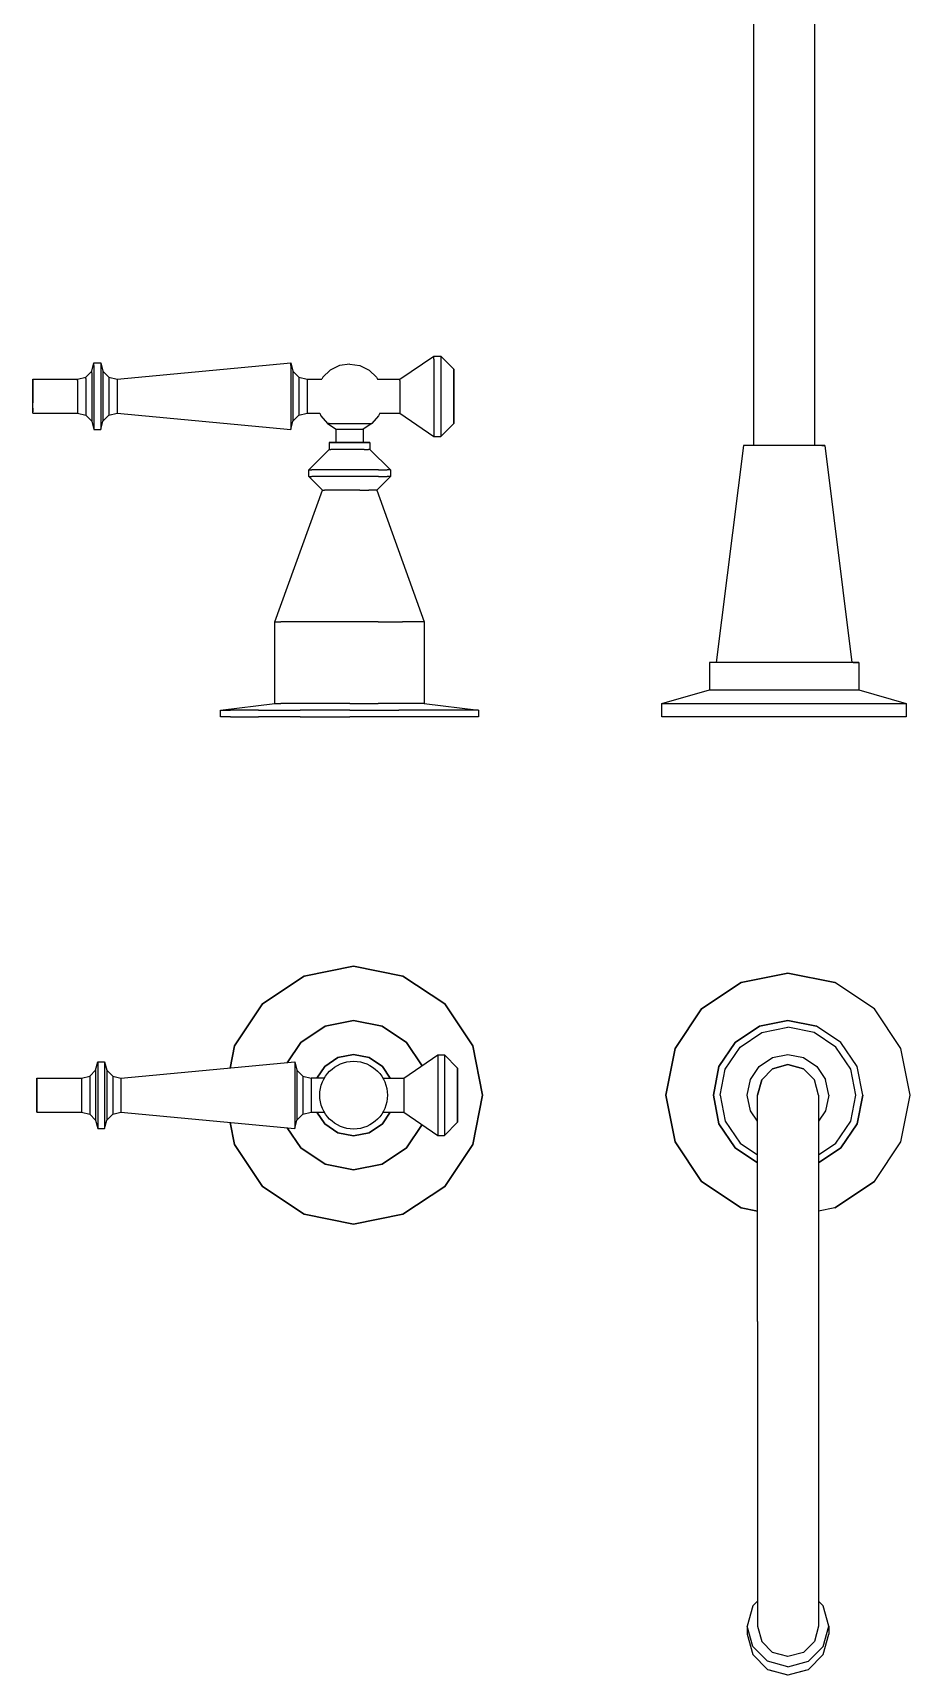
# Model space of a CAD drawing. Header units: millimetres. Extents: x 500 to 613, y 94 to 180.
# Drawn here: x 534.89 to 542.97, y 145.79 to 160.92 of the extents above; entities that cross this region are included whole.
import ezdxf

# ---------------------------------------------------------------- set-up
doc = ezdxf.new("R2010")
doc.units = ezdxf.units.MM
doc.layers.add('RUBINETTI', color=251, linetype='Continuous')

msp = doc.modelspace()

# ---------------------------------------------------------------- linework, layer by layer
at = {"layer": 'RUBINETTI', "linetype": 'ByBlock'}
for p, q in [((541.524, 162.008), (541.524, 157.12)), ((542.087, 157.12), (542.087, 162.008)), ((538.269, 157.73), (538.581, 157.944)), ((538.581, 157.944), (538.644, 157.944)), ((538.581, 157.916), (538.581, 157.944)), ((538.644, 157.944), (538.764, 157.824)), ((538.644, 157.944), (538.644, 157.916)), ((535.376, 157.75), (535.431, 157.805)), ((535.431, 157.805), (535.451, 157.88)), ((535.431, 157.788), (535.431, 157.805)), ((535.431, 157.788), (535.431, 157.738)), ((535.451, 157.857), (535.451, 157.88)), ((535.451, 157.88), (535.514, 157.88)), ((535.451, 157.857), (535.451, 157.791)), ((535.451, 157.791), (535.451, 157.691)), ((535.514, 157.88), (535.534, 157.805)), ((535.514, 157.88), (535.514, 157.857)), ((535.514, 157.857), (535.514, 157.791)), ((535.514, 157.791), (535.514, 157.691)), ((535.534, 157.805), (535.589, 157.75)), ((535.534, 157.805), (535.534, 157.788)), ((535.534, 157.788), (535.534, 157.738)), ((535.664, 157.73), (537.264, 157.88)), ((537.264, 157.88), (537.284, 157.805)), ((537.264, 157.857), (537.264, 157.88)), ((537.264, 157.857), (537.264, 157.791)), ((537.264, 157.791), (537.264, 157.691)), ((537.284, 157.805), (537.339, 157.75)), ((537.284, 157.805), (537.284, 157.788)), ((537.284, 157.788), (537.284, 157.738)), ((537.627, 157.814), (537.559, 157.749)), ((537.712, 157.856), (537.627, 157.814)), ((537.806, 157.87), (537.712, 157.856)), ((537.806, 157.87), (537.899, 157.856)), ((537.899, 157.856), (537.984, 157.814)), ((537.984, 157.814), (538.052, 157.749)), ((538.581, 157.916), (538.581, 157.836)), ((538.581, 157.836), (538.581, 157.716)), ((538.644, 157.916), (538.644, 157.836)), ((538.644, 157.836), (538.644, 157.716)), ((538.764, 157.805), (538.764, 157.824)), ((538.764, 157.824), (538.764, 157.805)), ((538.764, 157.805), (538.764, 157.751)), ((538.764, 157.751), (538.764, 157.805)), ((534.889, 157.73), (535.301, 157.73)), ((534.889, 157.73), (534.889, 157.718)), ((534.889, 157.718), (534.889, 157.73)), ((534.889, 157.718), (534.889, 157.684)), ((534.889, 157.684), (534.889, 157.718)), ((534.889, 157.684), (534.889, 157.634)), ((534.889, 157.634), (534.889, 157.684)), ((534.889, 157.634), (534.889, 157.574)), ((534.889, 157.574), (534.889, 157.634)), ((535.301, 157.73), (535.376, 157.75)), ((535.301, 157.718), (535.301, 157.73)), ((535.301, 157.718), (535.301, 157.684)), ((535.301, 157.684), (535.301, 157.634)), ((535.301, 157.634), (535.301, 157.574)), ((535.376, 157.737), (535.376, 157.75)), ((535.376, 157.737), (535.376, 157.699)), ((535.376, 157.699), (535.376, 157.641)), ((535.376, 157.641), (535.376, 157.574)), ((535.431, 157.738), (535.431, 157.662)), ((535.431, 157.662), (535.431, 157.574)), ((535.451, 157.691), (535.451, 157.574)), ((535.514, 157.691), (535.514, 157.574)), ((535.534, 157.738), (535.534, 157.662)), ((535.534, 157.662), (535.534, 157.574)), ((535.589, 157.75), (535.664, 157.73)), ((535.589, 157.75), (535.589, 157.737)), ((535.589, 157.737), (535.589, 157.699)), ((535.589, 157.699), (535.589, 157.641)), ((535.589, 157.641), (535.589, 157.574)), ((535.664, 157.73), (535.664, 157.718)), ((535.664, 157.718), (535.664, 157.684)), ((535.664, 157.684), (535.664, 157.634)), ((535.664, 157.634), (535.664, 157.574)), ((537.264, 157.691), (537.264, 157.574)), ((537.284, 157.738), (537.284, 157.662)), ((537.284, 157.662), (537.284, 157.574)), ((537.339, 157.75), (537.414, 157.73)), ((537.339, 157.75), (537.339, 157.737)), ((537.339, 157.737), (537.339, 157.699)), ((537.339, 157.699), (537.339, 157.641)), ((537.339, 157.641), (537.339, 157.574)), ((537.414, 157.73), (537.549, 157.73)), ((537.414, 157.73), (537.414, 157.718)), ((537.414, 157.718), (537.414, 157.684)), ((537.414, 157.684), (537.414, 157.634)), ((537.414, 157.634), (537.414, 157.574)), ((537.559, 157.749), (537.549, 157.73)), ((538.052, 157.749), (538.063, 157.73)), ((538.063, 157.73), (538.269, 157.73)), ((538.269, 157.718), (538.269, 157.73)), ((538.269, 157.718), (538.269, 157.684)), ((538.269, 157.684), (538.269, 157.634)), ((538.269, 157.634), (538.269, 157.574)), ((538.581, 157.716), (538.581, 157.574)), ((538.644, 157.716), (538.644, 157.574)), ((538.764, 157.751), (538.764, 157.67)), ((538.764, 157.67), (538.764, 157.751)), ((538.764, 157.67), (538.764, 157.574)), ((538.764, 157.574), (538.764, 157.67)), ((534.889, 157.574), (534.889, 157.514)), ((534.889, 157.514), (534.889, 157.574)), ((534.889, 157.464), (534.889, 157.514)), ((535.301, 157.574), (535.301, 157.514)), ((535.301, 157.514), (535.301, 157.464)), ((535.376, 157.574), (535.376, 157.507)), ((535.376, 157.507), (535.376, 157.449)), ((535.431, 157.574), (535.431, 157.485)), ((535.431, 157.485), (535.431, 157.41)), ((535.451, 157.574), (535.451, 157.457)), ((535.514, 157.574), (535.514, 157.457)), ((535.534, 157.574), (535.534, 157.485)), ((535.534, 157.485), (535.534, 157.41)), ((535.589, 157.574), (535.589, 157.507)), ((535.589, 157.507), (535.589, 157.449)), ((535.664, 157.574), (535.664, 157.514)), ((535.664, 157.514), (535.664, 157.464)), ((537.264, 157.574), (537.264, 157.457)), ((537.284, 157.574), (537.284, 157.485)), ((537.284, 157.485), (537.284, 157.41)), ((537.339, 157.574), (537.339, 157.507)), ((537.339, 157.507), (537.339, 157.449)), ((537.414, 157.574), (537.414, 157.514)), ((537.414, 157.514), (537.414, 157.464)), ((538.269, 157.574), (538.269, 157.514)), ((538.269, 157.514), (538.269, 157.464)), ((538.581, 157.574), (538.581, 157.432)), ((538.644, 157.574), (538.644, 157.432)), ((538.764, 157.574), (538.764, 157.478)), ((538.764, 157.478), (538.764, 157.574)), ((538.764, 157.478), (538.764, 157.397)), ((538.764, 157.397), (538.764, 157.478)), ((534.889, 157.464), (534.889, 157.43)), ((534.889, 157.43), (534.889, 157.464)), ((534.889, 157.418), (534.889, 157.43)), ((534.889, 157.418), (535.301, 157.418)), ((535.301, 157.464), (535.301, 157.43)), ((535.301, 157.43), (535.301, 157.418)), ((535.301, 157.418), (535.376, 157.398)), ((535.376, 157.449), (535.376, 157.411)), ((535.376, 157.411), (535.376, 157.398)), ((535.376, 157.398), (535.431, 157.343)), ((535.431, 157.41), (535.431, 157.36)), ((535.431, 157.36), (535.431, 157.343)), ((535.431, 157.343), (535.451, 157.268)), ((535.451, 157.457), (535.451, 157.357)), ((535.451, 157.357), (535.451, 157.291)), ((535.514, 157.457), (535.514, 157.357)), ((535.514, 157.357), (535.514, 157.291)), ((535.514, 157.268), (535.534, 157.343)), ((535.534, 157.41), (535.534, 157.36)), ((535.534, 157.343), (535.589, 157.398)), ((535.534, 157.36), (535.534, 157.343)), ((535.589, 157.449), (535.589, 157.411)), ((535.589, 157.398), (535.664, 157.418)), ((535.589, 157.411), (535.589, 157.398)), ((535.664, 157.464), (535.664, 157.43)), ((535.664, 157.43), (535.664, 157.418)), ((535.664, 157.418), (537.264, 157.268)), ((537.264, 157.457), (537.264, 157.357)), ((537.264, 157.357), (537.264, 157.291)), ((537.264, 157.268), (537.284, 157.343)), ((537.284, 157.41), (537.284, 157.36)), ((537.284, 157.343), (537.339, 157.398)), ((537.284, 157.36), (537.284, 157.343)), ((537.339, 157.449), (537.339, 157.411)), ((537.339, 157.398), (537.414, 157.418)), ((537.339, 157.411), (537.339, 157.398)), ((537.414, 157.464), (537.414, 157.43)), ((537.414, 157.43), (537.414, 157.418)), ((537.414, 157.418), (537.53, 157.418)), ((537.53, 157.418), (537.54, 157.394)), ((537.54, 157.394), (537.601, 157.322)), ((537.601, 157.322), (537.681, 157.271)), ((537.616, 157.322), (537.601, 157.322)), ((537.616, 157.322), (537.661, 157.322)), ((537.661, 157.322), (537.727, 157.322)), ((537.727, 157.322), (537.806, 157.322)), ((537.806, 157.322), (537.884, 157.322)), ((537.884, 157.322), (537.95, 157.322)), ((538.01, 157.322), (537.931, 157.271)), ((537.95, 157.322), (537.995, 157.322)), ((537.995, 157.322), (538.01, 157.322)), ((538.072, 157.394), (538.01, 157.322)), ((538.083, 157.418), (538.072, 157.394)), ((538.083, 157.418), (538.269, 157.418)), ((538.269, 157.464), (538.269, 157.43)), ((538.269, 157.43), (538.269, 157.418)), ((538.269, 157.418), (538.581, 157.204)), ((538.581, 157.432), (538.581, 157.312)), ((538.644, 157.432), (538.644, 157.312)), ((538.644, 157.204), (538.764, 157.324)), ((538.764, 157.397), (538.764, 157.343)), ((538.764, 157.343), (538.764, 157.397)), ((538.764, 157.343), (538.764, 157.324)), ((538.764, 157.324), (538.764, 157.343)), ((535.451, 157.291), (535.451, 157.268)), ((535.451, 157.268), (535.514, 157.268)), ((535.514, 157.291), (535.514, 157.268)), ((537.264, 157.291), (537.264, 157.268)), ((537.681, 157.146), (537.681, 157.271)), ((537.681, 157.271), (537.69, 157.271)), ((537.69, 157.271), (537.717, 157.271)), ((537.717, 157.271), (537.758, 157.271)), ((537.758, 157.271), (537.806, 157.271)), ((537.806, 157.271), (537.853, 157.271)), ((537.853, 157.271), (537.894, 157.271)), ((537.894, 157.271), (537.921, 157.271)), ((537.921, 157.271), (537.931, 157.271)), ((537.931, 157.271), (537.931, 157.146)), ((538.581, 157.312), (538.581, 157.232)), ((538.581, 157.232), (538.581, 157.204)), ((538.581, 157.204), (538.644, 157.204)), ((538.644, 157.312), (538.644, 157.232)), ((538.644, 157.232), (538.644, 157.204)), ((537.431, 156.896), (537.618, 157.084)), ((537.632, 157.146), (537.618, 157.146)), ((537.618, 157.146), (537.618, 157.084)), ((537.618, 157.146), (537.632, 157.146)), ((537.618, 157.084), (537.632, 157.084)), ((537.673, 157.146), (537.632, 157.146)), ((537.632, 157.146), (537.673, 157.146)), ((537.673, 157.084), (537.632, 157.084)), ((537.734, 157.146), (537.673, 157.146)), ((537.673, 157.146), (537.734, 157.146)), ((537.734, 157.084), (537.673, 157.084)), ((537.806, 157.146), (537.734, 157.146)), ((537.734, 157.146), (537.806, 157.146)), ((537.806, 157.084), (537.734, 157.084)), ((537.877, 157.146), (537.806, 157.146)), ((537.806, 157.146), (537.877, 157.146)), ((537.877, 157.084), (537.806, 157.084)), ((537.938, 157.146), (537.877, 157.146)), ((537.877, 157.146), (537.938, 157.146)), ((537.938, 157.084), (537.877, 157.084)), ((537.979, 157.146), (537.938, 157.146)), ((537.938, 157.146), (537.979, 157.146)), ((537.938, 157.084), (537.979, 157.084)), ((537.993, 157.146), (537.979, 157.146)), ((537.979, 157.146), (537.993, 157.146)), ((537.993, 157.084), (537.979, 157.084)), ((537.993, 157.146), (537.993, 157.084)), ((537.993, 157.084), (538.181, 156.896)), ((541.431, 157.12), (541.181, 155.12)), ((541.459, 157.12), (541.431, 157.12)), ((541.459, 157.12), (541.431, 157.12)), ((541.54, 157.12), (541.459, 157.12)), ((541.54, 157.12), (541.459, 157.12)), ((541.662, 157.12), (541.54, 157.12)), ((541.662, 157.12), (541.54, 157.12)), ((541.806, 157.12), (541.662, 157.12)), ((541.806, 157.12), (541.662, 157.12)), ((541.949, 157.12), (541.806, 157.12)), ((541.949, 157.12), (541.806, 157.12)), ((542.071, 157.12), (541.949, 157.12)), ((542.071, 157.12), (541.949, 157.12)), ((542.152, 157.12), (542.071, 157.12)), ((542.152, 157.12), (542.071, 157.12)), ((542.18, 157.12), (542.152, 157.12)), ((542.152, 157.12), (542.18, 157.12)), ((542.18, 157.12), (542.43, 155.12)), ((537.431, 156.834), (537.431, 156.896)), ((537.431, 156.896), (537.459, 156.896)), ((537.541, 156.896), (537.459, 156.896)), ((537.662, 156.896), (537.541, 156.896)), ((537.806, 156.896), (537.662, 156.896)), ((537.949, 156.896), (537.806, 156.896)), ((538.071, 156.896), (537.949, 156.896)), ((538.071, 156.896), (538.152, 156.896)), ((538.181, 156.896), (538.152, 156.896)), ((538.181, 156.896), (538.181, 156.834)), ((537.431, 156.834), (537.459, 156.834)), ((537.556, 156.709), (537.431, 156.834)), ((537.541, 156.834), (537.459, 156.834)), ((537.662, 156.834), (537.541, 156.834)), ((537.806, 156.834), (537.662, 156.834)), ((537.949, 156.834), (537.806, 156.834)), ((538.071, 156.834), (537.949, 156.834)), ((538.181, 156.834), (538.056, 156.709)), ((538.071, 156.834), (538.152, 156.834)), ((538.181, 156.834), (538.152, 156.834)), ((537.118, 155.495), (537.556, 156.709)), ((537.556, 156.709), (537.575, 156.709)), ((537.629, 156.709), (537.575, 156.709)), ((537.71, 156.709), (537.629, 156.709)), ((537.806, 156.709), (537.71, 156.709)), ((537.901, 156.709), (537.806, 156.709)), ((537.901, 156.709), (537.982, 156.709)), ((538.037, 156.709), (537.982, 156.709)), ((538.056, 156.709), (538.037, 156.709)), ((538.056, 156.709), (538.493, 155.495)), ((537.118, 154.745), (537.118, 155.495)), ((537.118, 155.495), (537.171, 155.495)), ((537.32, 155.495), (537.171, 155.495)), ((537.543, 155.495), (537.32, 155.495)), ((537.806, 155.495), (537.543, 155.495)), ((538.069, 155.495), (537.806, 155.495)), ((538.069, 155.495), (538.292, 155.495)), ((538.441, 155.495), (538.292, 155.495)), ((538.493, 155.495), (538.441, 155.495)), ((538.493, 155.495), (538.493, 154.745)), ((541.118, 155.12), (541.118, 154.87)), ((541.17, 155.12), (541.118, 155.12)), ((541.17, 155.12), (541.118, 155.12)), ((541.319, 155.12), (541.17, 155.12)), ((541.319, 155.12), (541.17, 155.12)), ((541.542, 155.12), (541.319, 155.12)), ((541.542, 155.12), (541.319, 155.12)), ((541.806, 155.12), (541.542, 155.12)), ((541.806, 155.12), (541.542, 155.12)), ((542.069, 155.12), (541.806, 155.12)), ((542.069, 155.12), (541.806, 155.12)), ((542.292, 155.12), (542.069, 155.12)), ((542.292, 155.12), (542.069, 155.12)), ((542.441, 155.12), (542.292, 155.12)), ((542.441, 155.12), (542.292, 155.12)), ((542.493, 155.12), (542.441, 155.12)), ((542.441, 155.12), (542.493, 155.12)), ((542.493, 155.12), (542.493, 154.87)), ((540.681, 154.745), (541.118, 154.87)), ((541.118, 154.87), (541.17, 154.87)), ((541.17, 154.87), (541.319, 154.87)), ((541.319, 154.87), (541.542, 154.87)), ((541.542, 154.87), (541.806, 154.87)), ((541.806, 154.87), (542.069, 154.87)), ((542.069, 154.87), (542.292, 154.87)), ((542.292, 154.87), (542.441, 154.87)), ((542.441, 154.87), (542.493, 154.87)), ((542.493, 154.87), (542.93, 154.745)), ((536.618, 154.683), (537.118, 154.745)), ((536.618, 154.62), (536.618, 154.683)), ((536.618, 154.683), (536.709, 154.683)), ((536.709, 154.62), (536.618, 154.62)), ((536.966, 154.683), (536.709, 154.683)), ((536.709, 154.62), (536.966, 154.62)), ((536.966, 154.683), (537.351, 154.683)), ((537.351, 154.62), (536.966, 154.62)), ((537.118, 154.745), (537.171, 154.745)), ((537.32, 154.745), (537.171, 154.745)), ((537.543, 154.745), (537.32, 154.745)), ((537.806, 154.683), (537.351, 154.683)), ((537.351, 154.62), (537.806, 154.62)), ((537.806, 154.745), (537.543, 154.745)), ((537.806, 154.745), (538.069, 154.745)), ((537.806, 154.683), (538.26, 154.683)), ((538.26, 154.62), (537.806, 154.62)), ((538.292, 154.745), (538.069, 154.745)), ((538.645, 154.683), (538.26, 154.683)), ((538.645, 154.62), (538.26, 154.62)), ((538.441, 154.745), (538.292, 154.745)), ((538.493, 154.745), (538.441, 154.745)), ((538.493, 154.745), (538.993, 154.683)), ((538.903, 154.683), (538.645, 154.683)), ((538.903, 154.62), (538.645, 154.62)), ((538.993, 154.683), (538.903, 154.683)), ((538.993, 154.62), (538.903, 154.62)), ((538.993, 154.683), (538.993, 154.62)), ((540.681, 154.745), (540.766, 154.745)), ((540.681, 154.62), (540.681, 154.745)), ((540.766, 154.62), (540.681, 154.62)), ((540.766, 154.745), (541.01, 154.745)), ((541.01, 154.62), (540.766, 154.62)), ((541.01, 154.745), (541.375, 154.745)), ((541.375, 154.62), (541.01, 154.62)), ((541.375, 154.745), (541.806, 154.745)), ((541.806, 154.62), (541.375, 154.62)), ((541.806, 154.745), (542.236, 154.745)), ((542.236, 154.62), (541.806, 154.62)), ((542.236, 154.745), (542.601, 154.745)), ((542.601, 154.62), (542.236, 154.62)), ((542.601, 154.745), (542.845, 154.745)), ((542.845, 154.62), (542.601, 154.62)), ((542.845, 154.745), (542.93, 154.745)), ((542.93, 154.62), (542.845, 154.62)), ((542.93, 154.745), (542.93, 154.62)), ((537.387, 152.233), (537.002, 151.976)), ((537.002, 151.976), (537.387, 152.233)), ((537.842, 152.324), (537.387, 152.233)), ((537.387, 152.233), (537.842, 152.324)), ((537.842, 152.324), (538.296, 152.233)), ((538.296, 152.233), (537.842, 152.324)), ((538.296, 152.233), (538.681, 151.976)), ((538.681, 151.976), (538.296, 152.233)), ((541.411, 152.175), (541.841, 152.261)), ((541.841, 152.261), (541.411, 152.175)), ((542.272, 152.175), (541.841, 152.261)), ((541.841, 152.261), (542.272, 152.175)), ((541.046, 151.932), (541.411, 152.175)), ((541.411, 152.175), (541.046, 151.932)), ((542.637, 151.932), (542.272, 152.175)), ((542.637, 151.932), (542.272, 152.175)), ((537.002, 151.976), (536.745, 151.59)), ((536.745, 151.59), (537.002, 151.976)), ((538.681, 151.976), (538.939, 151.59)), ((538.939, 151.59), (538.681, 151.976)), ((540.802, 151.567), (541.046, 151.932)), ((541.046, 151.932), (540.802, 151.567)), ((542.881, 151.567), (542.637, 151.932)), ((542.881, 151.567), (542.637, 151.932)), ((537.579, 151.771), (537.356, 151.622)), ((537.356, 151.622), (537.579, 151.771)), ((537.842, 151.824), (537.579, 151.771)), ((537.579, 151.771), (537.842, 151.824)), ((537.842, 151.824), (538.105, 151.771)), ((538.105, 151.771), (537.842, 151.824)), ((538.105, 151.771), (538.328, 151.622)), ((538.328, 151.622), (538.105, 151.771)), ((541.355, 151.622), (541.578, 151.771)), ((541.578, 151.771), (541.355, 151.622)), ((541.578, 151.771), (541.841, 151.824)), ((541.841, 151.824), (541.578, 151.771)), ((541.602, 151.713), (541.841, 151.761)), ((542.105, 151.771), (541.841, 151.824)), ((541.841, 151.824), (542.105, 151.771)), ((542.081, 151.713), (541.841, 151.761)), ((542.328, 151.622), (542.105, 151.771)), ((542.328, 151.622), (542.105, 151.771)), ((536.745, 151.59), (536.705, 151.386)), ((536.705, 151.386), (536.745, 151.59)), ((537.356, 151.622), (537.232, 151.435)), ((537.232, 151.435), (537.356, 151.622)), ((538.328, 151.622), (538.472, 151.406)), ((538.472, 151.406), (538.328, 151.622)), ((538.939, 151.59), (539.029, 151.136)), ((539.029, 151.136), (538.939, 151.59)), ((541.206, 151.399), (541.355, 151.622)), ((541.355, 151.622), (541.206, 151.399)), ((541.264, 151.375), (541.4, 151.578)), ((541.4, 151.578), (541.602, 151.713)), ((542.283, 151.578), (542.081, 151.713)), ((542.419, 151.375), (542.283, 151.578)), ((542.477, 151.399), (542.328, 151.622)), ((542.477, 151.399), (542.328, 151.622)), ((535.467, 151.367), (535.488, 151.442)), ((535.488, 151.442), (535.488, 151.419)), ((535.488, 151.442), (535.55, 151.442)), ((535.55, 151.442), (535.55, 151.419)), ((535.55, 151.442), (535.57, 151.367)), ((535.7, 151.292), (537.3, 151.442)), ((537.3, 151.442), (537.3, 151.419)), ((537.3, 151.442), (537.32, 151.367)), ((537.698, 151.483), (537.577, 151.401)), ((537.577, 151.401), (537.698, 151.483)), ((537.842, 151.511), (537.698, 151.483)), ((537.698, 151.483), (537.842, 151.511)), ((537.842, 151.511), (537.985, 151.483)), ((537.985, 151.483), (537.842, 151.511)), ((537.985, 151.483), (538.107, 151.401)), ((538.107, 151.401), (537.985, 151.483)), ((538.305, 151.292), (538.617, 151.506)), ((538.617, 151.506), (538.617, 151.478)), ((538.617, 151.506), (538.68, 151.506)), ((538.617, 151.478), (538.617, 151.398)), ((538.68, 151.506), (538.68, 151.478)), ((538.68, 151.506), (538.8, 151.386)), ((538.68, 151.478), (538.68, 151.398)), ((540.717, 151.136), (540.802, 151.567)), ((540.802, 151.567), (540.717, 151.136)), ((541.576, 151.401), (541.698, 151.483)), ((541.698, 151.483), (541.841, 151.511)), ((541.841, 151.511), (541.985, 151.483)), ((541.985, 151.483), (542.107, 151.401)), ((542.966, 151.136), (542.881, 151.567)), ((542.966, 151.136), (542.881, 151.567)), ((534.925, 151.292), (535.338, 151.292)), ((534.925, 151.292), (534.925, 151.28)), ((534.925, 151.28), (534.925, 151.292)), ((534.925, 151.28), (534.925, 151.247)), ((534.925, 151.247), (534.925, 151.28)), ((535.338, 151.292), (535.413, 151.312)), ((535.338, 151.292), (535.338, 151.28)), ((535.338, 151.28), (535.338, 151.247)), ((535.413, 151.312), (535.467, 151.367)), ((535.413, 151.312), (535.413, 151.299)), ((535.413, 151.299), (535.413, 151.261)), ((535.467, 151.367), (535.467, 151.35)), ((535.467, 151.35), (535.467, 151.3)), ((535.467, 151.3), (535.467, 151.225)), ((535.488, 151.419), (535.488, 151.353)), ((535.488, 151.353), (535.488, 151.253)), ((535.55, 151.419), (535.55, 151.353)), ((535.55, 151.353), (535.55, 151.253)), ((535.57, 151.367), (535.57, 151.35)), ((535.57, 151.367), (535.625, 151.312)), ((535.57, 151.35), (535.57, 151.3)), ((535.57, 151.3), (535.57, 151.225)), ((535.625, 151.312), (535.7, 151.292)), ((535.625, 151.312), (535.625, 151.299)), ((535.625, 151.299), (535.625, 151.261)), ((535.7, 151.292), (535.7, 151.28)), ((535.7, 151.28), (535.7, 151.247)), ((537.3, 151.419), (537.3, 151.353)), ((537.3, 151.353), (537.3, 151.253)), ((537.32, 151.367), (537.32, 151.35)), ((537.32, 151.367), (537.375, 151.312)), ((537.32, 151.35), (537.32, 151.3)), ((537.32, 151.3), (537.32, 151.225)), ((537.375, 151.312), (537.45, 151.292)), ((537.375, 151.312), (537.375, 151.299)), ((537.375, 151.299), (537.375, 151.261)), ((537.572, 151.292), (537.45, 151.292)), ((537.45, 151.292), (537.45, 151.28)), ((537.45, 151.28), (537.45, 151.247)), ((537.577, 151.401), (537.504, 151.292)), ((537.504, 151.292), (537.577, 151.401)), ((538.107, 151.401), (538.18, 151.292)), ((538.18, 151.292), (538.107, 151.401)), ((538.112, 151.292), (538.305, 151.292)), ((538.305, 151.292), (538.305, 151.28)), ((538.305, 151.28), (538.305, 151.247)), ((538.617, 151.398), (538.617, 151.278)), ((538.617, 151.278), (538.617, 151.136)), ((538.68, 151.398), (538.68, 151.278)), ((538.68, 151.278), (538.68, 151.136)), ((538.8, 151.386), (538.8, 151.367)), ((538.8, 151.367), (538.8, 151.386)), ((538.8, 151.367), (538.8, 151.313)), ((538.8, 151.313), (538.8, 151.367)), ((538.8, 151.313), (538.8, 151.232)), ((538.8, 151.232), (538.8, 151.313)), ((541.154, 151.136), (541.206, 151.399)), ((541.206, 151.399), (541.154, 151.136)), ((541.217, 151.136), (541.264, 151.375)), ((541.467, 151.136), (541.495, 151.28)), ((541.495, 151.28), (541.576, 151.401)), ((541.599, 151.278), (541.56, 151.137)), ((541.56, 151.137), (541.599, 151.278)), ((541.599, 151.278), (541.7, 151.379)), ((541.599, 151.278), (541.7, 151.379)), ((541.7, 151.379), (541.599, 151.278)), ((541.7, 151.378), (541.599, 151.278)), ((541.7, 151.378), (541.599, 151.278)), ((541.841, 151.418), (541.7, 151.378)), ((541.7, 151.379), (541.841, 151.418)), ((541.841, 151.418), (541.7, 151.378)), ((541.841, 151.417), (541.7, 151.378)), ((541.7, 151.378), (541.841, 151.417)), ((541.983, 151.379), (541.841, 151.418)), ((541.983, 151.378), (541.841, 151.417)), ((541.983, 151.379), (541.841, 151.417)), ((541.841, 151.417), (541.983, 151.378)), ((541.841, 151.417), (541.983, 151.379)), ((542.084, 151.278), (541.983, 151.379)), ((542.084, 151.278), (541.983, 151.378)), ((541.983, 151.378), (542.084, 151.278)), ((542.123, 151.137), (542.084, 151.278)), ((542.123, 151.137), (542.084, 151.278)), ((542.107, 151.401), (542.188, 151.28)), ((542.216, 151.136), (542.188, 151.28)), ((542.466, 151.136), (542.419, 151.375)), ((542.529, 151.136), (542.477, 151.399)), ((542.529, 151.136), (542.477, 151.399)), ((534.925, 151.247), (534.925, 151.196)), ((534.925, 151.196), (534.925, 151.247)), ((534.925, 151.196), (534.925, 151.136)), ((534.925, 151.136), (534.925, 151.196)), ((534.925, 151.132), (534.925, 151.141)), ((534.925, 151.136), (534.925, 151.076)), ((534.925, 151.076), (534.925, 151.136)), ((535.338, 151.247), (535.338, 151.196)), ((535.338, 151.196), (535.338, 151.136)), ((535.338, 151.136), (535.338, 151.076)), ((535.413, 151.261), (535.413, 151.204)), ((535.413, 151.204), (535.413, 151.136)), ((535.413, 151.136), (535.413, 151.069)), ((535.467, 151.225), (535.467, 151.136)), ((535.467, 151.136), (535.467, 151.048)), ((535.488, 151.253), (535.488, 151.136)), ((535.488, 151.136), (535.488, 151.019)), ((535.55, 151.253), (535.55, 151.136)), ((535.55, 151.136), (535.55, 151.019)), ((535.57, 151.225), (535.57, 151.136)), ((535.57, 151.136), (535.57, 151.048)), ((535.625, 151.261), (535.625, 151.204)), ((535.625, 151.204), (535.625, 151.136)), ((535.625, 151.136), (535.625, 151.069)), ((535.7, 151.247), (535.7, 151.196)), ((535.7, 151.196), (535.7, 151.136)), ((535.7, 151.136), (535.7, 151.076)), ((537.3, 151.253), (537.3, 151.136)), ((537.3, 151.136), (537.3, 151.019)), ((537.32, 151.225), (537.32, 151.136)), ((537.32, 151.136), (537.32, 151.048)), ((537.375, 151.261), (537.375, 151.204)), ((537.375, 151.204), (537.375, 151.136)), ((537.375, 151.136), (537.375, 151.069)), ((537.45, 151.247), (537.45, 151.196)), ((537.45, 151.196), (537.45, 151.136)), ((537.45, 151.136), (537.45, 151.076)), ((538.305, 151.247), (538.305, 151.196)), ((538.305, 151.196), (538.305, 151.136)), ((538.305, 151.136), (538.305, 151.076)), ((538.617, 151.136), (538.617, 150.994)), ((538.68, 151.136), (538.68, 150.994)), ((538.8, 151.232), (538.8, 151.136)), ((538.8, 151.136), (538.8, 151.232)), ((538.8, 151.136), (538.8, 151.04)), ((538.8, 151.04), (538.8, 151.136)), ((539.029, 151.136), (538.939, 150.682)), ((538.939, 150.682), (539.029, 151.136)), ((540.802, 150.706), (540.717, 151.136)), ((540.717, 151.136), (540.802, 150.706)), ((541.206, 150.873), (541.154, 151.136)), ((541.154, 151.136), (541.206, 150.873)), ((541.217, 151.136), (541.264, 150.897)), ((541.495, 150.993), (541.467, 151.136)), ((541.56, 150.965), (541.56, 151.137)), ((542.123, 151.137), (542.123, 150.965)), ((542.216, 151.136), (542.188, 150.993)), ((542.419, 150.897), (542.466, 151.136)), ((542.477, 150.873), (542.529, 151.136)), ((542.529, 151.136), (542.477, 150.873)), ((542.881, 150.706), (542.966, 151.136)), ((542.881, 150.706), (542.966, 151.136)), ((534.925, 151.076), (534.925, 151.026)), ((534.925, 151.026), (534.925, 151.076)), ((534.925, 151.026), (534.925, 150.992)), ((534.925, 150.992), (534.925, 151.026)), ((534.925, 150.992), (534.925, 150.98)), ((534.925, 150.98), (534.925, 150.992)), ((534.925, 150.98), (535.338, 150.98)), ((535.338, 151.076), (535.338, 151.026)), ((535.338, 151.026), (535.338, 150.992)), ((535.338, 150.992), (535.338, 150.98)), ((535.338, 150.98), (535.413, 150.96)), ((535.413, 151.069), (535.413, 151.011)), ((535.413, 151.011), (535.413, 150.973)), ((535.413, 150.973), (535.413, 150.96)), ((535.467, 151.048), (535.467, 150.973)), ((535.467, 150.973), (535.467, 150.922)), ((535.488, 151.019), (535.488, 150.92)), ((535.55, 151.019), (535.55, 150.92)), ((535.57, 151.048), (535.57, 150.973)), ((535.57, 150.973), (535.57, 150.922)), ((535.625, 151.069), (535.625, 151.011)), ((535.625, 151.011), (535.625, 150.973)), ((535.625, 150.96), (535.7, 150.98)), ((535.625, 150.973), (535.625, 150.96)), ((535.7, 151.076), (535.7, 151.026)), ((535.7, 151.026), (535.7, 150.992)), ((535.7, 150.992), (535.7, 150.98)), ((535.7, 150.98), (537.3, 150.83)), ((537.3, 151.019), (537.3, 150.92)), ((537.32, 151.048), (537.32, 150.973)), ((537.32, 150.973), (537.32, 150.922)), ((537.375, 151.069), (537.375, 151.011)), ((537.375, 151.011), (537.375, 150.973)), ((537.375, 150.96), (537.45, 150.98)), ((537.375, 150.973), (537.375, 150.96)), ((537.45, 151.076), (537.45, 151.026)), ((537.45, 151.026), (537.45, 150.992)), ((537.45, 150.992), (537.45, 150.98)), ((537.45, 150.98), (537.572, 150.98)), ((537.504, 150.98), (537.577, 150.871)), ((537.577, 150.871), (537.504, 150.98)), ((538.107, 150.871), (538.18, 150.98)), ((538.18, 150.98), (538.107, 150.871)), ((538.112, 150.98), (538.305, 150.98)), ((538.305, 151.076), (538.305, 151.026)), ((538.305, 151.026), (538.305, 150.992)), ((538.305, 150.992), (538.305, 150.98)), ((538.305, 150.98), (538.617, 150.766)), ((538.617, 150.994), (538.617, 150.874)), ((538.68, 150.994), (538.68, 150.874)), ((538.8, 151.04), (538.8, 150.959)), ((538.8, 150.959), (538.8, 151.04)), ((541.56, 150.895), (541.495, 150.993)), ((542.188, 150.993), (542.123, 150.895)), ((535.413, 150.96), (535.467, 150.905)), ((535.467, 150.922), (535.467, 150.905)), ((535.467, 150.905), (535.488, 150.83)), ((535.488, 150.92), (535.488, 150.853)), ((535.488, 150.853), (535.488, 150.83)), ((535.488, 150.83), (535.55, 150.83)), ((535.55, 150.92), (535.55, 150.853)), ((535.55, 150.83), (535.57, 150.905)), ((535.55, 150.853), (535.55, 150.83)), ((535.57, 150.905), (535.625, 150.96)), ((535.57, 150.922), (535.57, 150.905)), ((536.705, 150.885), (536.745, 150.682)), ((536.745, 150.682), (536.705, 150.885)), ((537.232, 150.836), (537.356, 150.65)), ((537.356, 150.65), (537.232, 150.836)), ((537.3, 150.92), (537.3, 150.853)), ((537.3, 150.83), (537.32, 150.905)), ((537.3, 150.853), (537.3, 150.83)), ((537.32, 150.905), (537.375, 150.96)), ((537.32, 150.922), (537.32, 150.905)), ((537.577, 150.871), (537.698, 150.79)), ((537.698, 150.79), (537.577, 150.871)), ((538.107, 150.871), (537.985, 150.79)), ((537.985, 150.79), (538.107, 150.871)), ((538.328, 150.65), (538.472, 150.865)), ((538.472, 150.865), (538.328, 150.65)), ((538.617, 150.874), (538.617, 150.794)), ((538.68, 150.766), (538.8, 150.886)), ((538.68, 150.874), (538.68, 150.794)), ((538.8, 150.959), (538.8, 150.905)), ((538.8, 150.905), (538.8, 150.959)), ((538.8, 150.905), (538.8, 150.886)), ((538.8, 150.886), (538.8, 150.905)), ((541.355, 150.65), (541.206, 150.873)), ((541.206, 150.873), (541.355, 150.65)), ((541.264, 150.897), (541.4, 150.694)), ((541.56, 150.506), (541.56, 150.965)), ((542.123, 150.965), (542.123, 150.506)), ((542.283, 150.694), (542.419, 150.897)), ((542.328, 150.65), (542.477, 150.873)), ((542.477, 150.873), (542.328, 150.65)), ((536.745, 150.682), (537.002, 150.296)), ((537.002, 150.296), (536.745, 150.682)), ((537.842, 150.761), (537.698, 150.79)), ((537.698, 150.79), (537.842, 150.761)), ((537.985, 150.79), (537.842, 150.761)), ((537.842, 150.761), (537.985, 150.79)), ((538.617, 150.794), (538.617, 150.766)), ((538.617, 150.766), (538.68, 150.766)), ((538.68, 150.794), (538.68, 150.766)), ((538.939, 150.682), (538.681, 150.296)), ((538.681, 150.296), (538.939, 150.682)), ((541.046, 150.341), (540.802, 150.706)), ((540.802, 150.706), (541.046, 150.341)), ((541.4, 150.694), (541.56, 150.587)), ((542.123, 150.587), (542.283, 150.694)), ((542.637, 150.341), (542.881, 150.706)), ((542.637, 150.341), (542.881, 150.706)), ((537.356, 150.65), (537.579, 150.501)), ((537.579, 150.501), (537.356, 150.65)), ((538.328, 150.65), (538.105, 150.501)), ((538.105, 150.501), (538.328, 150.65)), ((541.56, 150.513), (541.355, 150.65)), ((541.355, 150.65), (541.56, 150.513)), ((542.123, 150.513), (542.328, 150.65)), ((542.328, 150.65), (542.123, 150.513)), ((537.842, 150.449), (537.579, 150.501)), ((537.579, 150.501), (537.842, 150.449)), ((538.105, 150.501), (537.842, 150.449)), ((537.842, 150.449), (538.105, 150.501)), ((541.56, 149.84), (541.56, 150.506)), ((542.123, 150.506), (542.123, 149.84)), ((537.002, 150.296), (537.387, 150.039)), ((537.387, 150.039), (537.002, 150.296)), ((538.681, 150.296), (538.296, 150.039)), ((538.296, 150.039), (538.681, 150.296)), ((541.411, 150.097), (541.046, 150.341)), ((541.046, 150.341), (541.411, 150.097)), ((542.272, 150.097), (542.637, 150.341)), ((542.637, 150.341), (542.272, 150.097)), ((541.56, 150.067), (541.411, 150.097)), ((541.411, 150.097), (541.56, 150.067)), ((542.272, 150.097), (542.123, 150.067)), ((542.272, 150.097), (542.123, 150.067)), ((537.387, 150.039), (537.842, 149.949)), ((537.842, 149.949), (537.387, 150.039)), ((538.296, 150.039), (537.842, 149.949)), ((537.842, 149.949), (538.296, 150.039)), ((541.56, 149.052), (541.56, 149.84)), ((542.123, 149.84), (542.123, 149.052)), ((541.56, 149.052), (541.56, 148.396)), ((542.123, 149.052), (542.123, 148.396)), ((541.56, 148.396), (541.56, 147.607)), ((542.123, 148.396), (542.123, 147.607)), ((541.56, 147.607), (541.56, 146.942)), ((542.123, 147.607), (542.123, 146.942)), ((541.56, 146.942), (541.56, 146.483)), ((542.123, 146.942), (542.123, 146.483)), ((541.517, 146.433), (541.467, 146.246)), ((541.517, 146.433), (541.56, 146.475)), ((541.56, 146.483), (541.56, 146.311)), ((542.123, 146.483), (542.123, 146.311)), ((542.166, 146.433), (542.123, 146.475)), ((542.216, 146.246), (542.166, 146.433)), ((541.56, 146.311), (541.56, 146.246)), ((542.123, 146.311), (542.123, 146.246)), ((541.517, 146.059), (541.467, 146.246)), ((541.467, 146.246), (541.467, 146.17)), ((541.467, 146.17), (541.517, 145.983)), ((541.56, 146.246), (541.599, 146.104)), ((542.123, 146.246), (542.084, 146.104)), ((542.166, 146.059), (542.216, 146.246)), ((542.166, 145.983), (542.216, 146.17)), ((542.216, 146.246), (542.216, 146.17)), ((541.654, 145.922), (541.517, 146.059)), ((541.517, 145.983), (541.654, 145.846)), ((541.599, 146.104), (541.7, 146.004)), ((541.841, 145.966), (541.7, 146.004)), ((541.983, 146.004), (541.841, 145.966)), ((542.084, 146.104), (541.983, 146.004)), ((542.029, 145.922), (542.166, 146.059)), ((542.029, 145.846), (542.166, 145.983)), ((541.841, 145.872), (541.654, 145.922)), ((541.654, 145.846), (541.841, 145.796)), ((541.668, 145.842), (541.67, 145.84)), ((541.67, 145.84), (541.67, 145.841)), ((541.841, 145.794), (541.67, 145.84)), ((541.841, 145.872), (542.029, 145.922)), ((541.841, 145.796), (542.029, 145.846)), ((542.013, 145.84), (541.841, 145.794)), ((542.013, 145.84), (542.016, 145.842)), ((542.013, 145.841), (542.013, 145.84)), ((541.841, 145.794), (541.841, 145.796))]:
    msp.add_line(p, q, dxfattribs=at)
msp.add_circle((537.842, 151.136), 0.312, dxfattribs=at)

doc.saveas('drawing.dxf')
